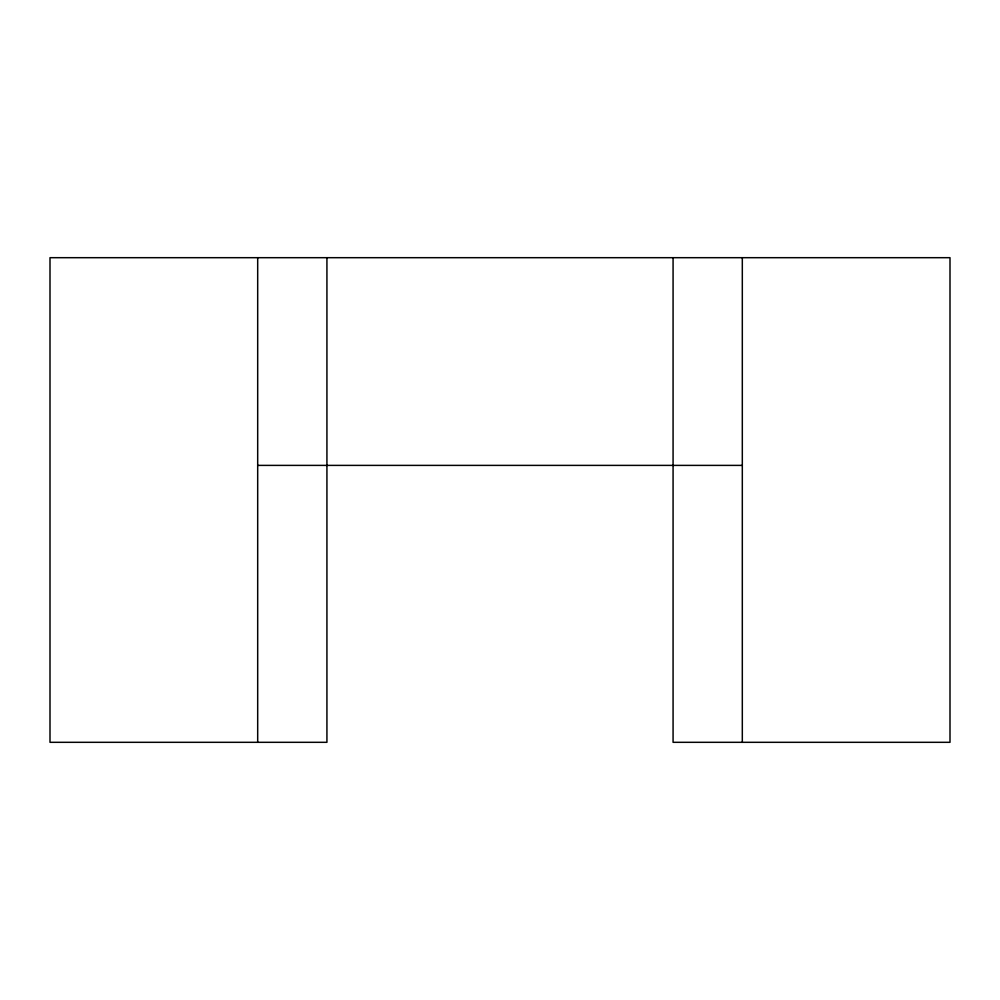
<?xml version="1.0" encoding="UTF-8"?>
<svg xmlns="http://www.w3.org/2000/svg" width="1000" height="1000" viewBox="0 0 1000 1000"><rect width="100%" height="100%" fill="white"/><g stroke="black" fill="none" stroke-linecap="round" stroke-linejoin="round"><path stroke-width="1.5" d="M257.688 465.387L742.312 465.387M742.312 257.688L742.312 742.312M673.075 257.688L673.075 742.312L950 742.312L950 257.688L50 257.688L50 742.312L326.925 742.312L326.925 257.688M257.688 257.688L257.688 742.312"/></g></svg>
